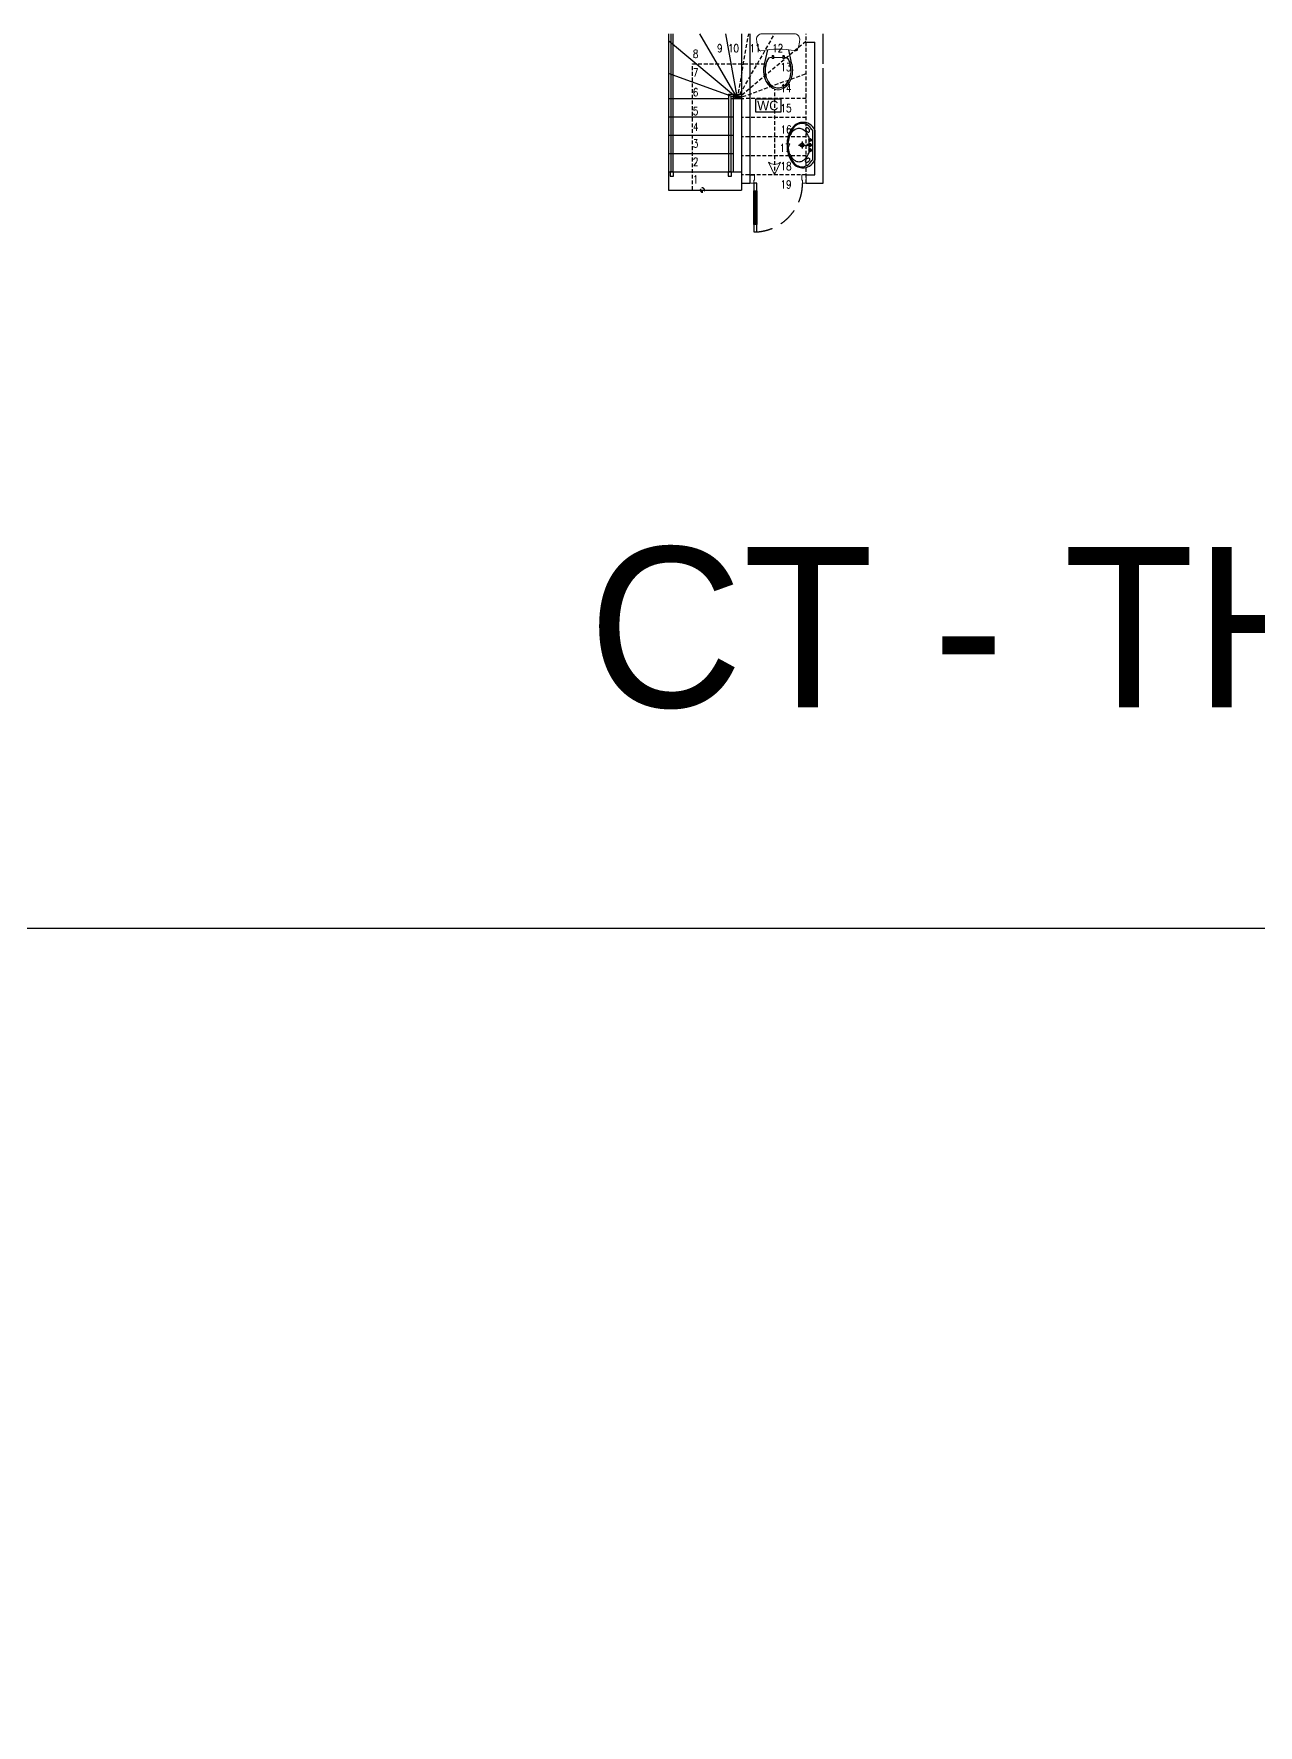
# Model space of a CAD drawing. Header units: millimetres. Extents: x -82962 to 19744, y -138000 to 4535.
# Drawn here: x -12395 to 3675, y -17660 to 4535 of the extents above; entities that cross this region are included whole.
import ezdxf

# ---------------------------------------------------------------- set-up
doc = ezdxf.new("R2010")
doc.units = ezdxf.units.MM
doc.header["$LTSCALE"] = 1000
doc.header["$MEASUREMENT"] = 0
doc.linetypes.add('HIDDEN', pattern=[0.375, 0.25, -0.125])
doc.layers.get('0').update_dxf_attribs({"lineweight": 30})
for name, color, linetype, lineweight in [('BANCONG', 42, 'Continuous', 13), ('I-SITE-BOUNDARY', 10, 'HIDDEN', 15), ('NOITHAT', 156, 'Continuous', 5), ('THAY', 4, 'Continuous', 30)]:
    doc.layers.add(name, color=color, linetype=linetype, lineweight=lineweight)
doc.layers.add('WC', color=8, linetype='Continuous')
doc.styles.add('A2', font='VnAvantH.TTF')
doc.styles.get("Standard").update_dxf_attribs({"font": 'romans.shx', "width": 0.7, "bigfont": 'bigfont.shx'})

# ---------------------------------------------------------------- blocks, each defined once
blk = doc.blocks.new('muiten')
at = {"layer": 'BANCONG'}
for q in [(-446, -146), (-133, -147)]:
    blk.add_line((-288, 182), q, dxfattribs=at)
blk.add_arc((-290, -339), 248, 50.7233, 128.854, dxfattribs=at)
blk = doc.blocks.new('*U6')
blk.add_line((70, -100), (70, -540))
for points in [[(50, 0), (50, -640), (90, -640), (90, 0)], [(50, -100), (90, -100), (90, -540), (50, -540)]]:
    blk.add_lwpolyline(points, close=True)
at = {"linetype": 'HIDDEN'}
blk.add_arc((50, 0), 640, 270, 0, dxfattribs=at)
at = {"layer": 'I-SITE-BOUNDARY', "linetype": 'ByBlock'}
for points in [[(0, 110), (60, 110), (60, 40), (50, 40), (50, 0), (0, 0)], [(740, 110), (680, 110), (680, 40), (690, 40), (690, 0), (740, 0)]]:
    blk.add_lwpolyline(points, close=True, dxfattribs=at)
blk = doc.blocks.new('\xadewwwwwww')
blk.add_wipeout([(-213, 0), (213, 0), (233, -3), (243, -7), (263, -21), (269, -28), (275, -38), (279, -48), (283, -70), (283, -72), (282, -89), (281, -102), (278, -121), (273, -149), (267, -170), (254, -206), (245, -218), (226, -226), (209, -222), (184, -217), (163, -214), (139, -210), (148, -252), (158, -294), (170, -346), (187, -421), (191, -456), (191, -477), (190, -504), (187, -528), (182, -554), (178, -573), (173, -587), (159, -620), (150, -637), (139, -654), (132, -664), (112, -685), (106, -691), (91, -703), (80, -708), (70, -716), (56, -721), (44, -726), (36, -730), (25, -731), (0, -734), (-24, -731), (-41, -729), (-59, -720), (-70, -716), (-82, -709), (-99, -697), (-118, -680), (-136, -659), (-150, -638), (-167, -604), (-177, -578), (-183, -554), (-190, -510), (-192, -477), (-188, -427), (-185, -410), (-178, -379), (-169, -339), (-161, -307), (-148, -249), (-139, -210), (-151, -212), (-174, -215), (-226, -226), (-236, -224), (-245, -218), (-255, -200), (-265, -175), (-275, -137), (-280, -110), (-283, -70), (-278, -44), (-263, -21), (-248, -9), (-237, -4)]).dxf.layer = 'NOITHAT'
at = {"layer": 'NOITHAT'}
for p, q in [((213, 0), (-213, 0)), ((-139, -210), (-178, -379)), ((-135, -209), (-173, -379)), ((135, -209), (173, -379)), ((139, -210), (177, -379)), ((-79, -312), (-107, -312)), ((61, -312), (-58, -312)), ((100, -312), (82, -312))]:
    blk.add_line(p, q, dxfattribs=at)
for points in [[(-178, -379, 0.072085), (-192, -477, 0.074875), (-177, -578, 0.085384), (-136, -659, 0.106182), (-70, -716, 0.127687), (0, -734, 0.127687)], [(-173, -379, 0.072085), (-187, -477, 0.074875), (-172, -578, 0.085384), (-131, -659, 0.106182), (-66, -716, 0.127687), (4, -734, 0.127687)], [(-4, -734, 0.127687), (66, -716, 0.106182), (132, -659, 0.085384), (172, -578, 0.074875), (188, -477, 0.072085), (173, -379, 0.066201)], [(0, -734, 0.127687), (70, -716, 0.106182), (135, -659, 0.085384), (176, -578, 0.074875), (191, -477, 0.072085), (177, -379, 0.066201)]]:
    blk.add_lwpolyline(points, format="xyb", dxfattribs=at)
for points in [[(-61, -286), (-76, -286, 0.414214), (-79, -289), (-79, -320, 0.414214), (-76, -323), (-61, -323, 0.414214), (-58, -320), (-58, -289, 0.414214)], [(-61, -287), (-76, -287, 0.414214), (-78, -289), (-78, -320, 0.414214), (-76, -322), (-61, -322, 0.414214), (-59, -320), (-59, -289, 0.414214)], [(79, -286), (64, -286, 0.414214), (61, -289), (61, -320, 0.414214), (64, -323), (79, -323, 0.414214), (82, -320), (82, -289, 0.414214)], [(79, -287), (64, -287, 0.414214), (62, -289), (62, -320, 0.414214), (64, -322), (79, -322, 0.414214), (81, -320), (81, -289, 0.414214)]]:
    blk.add_lwpolyline(points, format="xyb", close=True, dxfattribs=at)
for centre, radius in [((-69, -296), 5.81), ((-69, -296), 5.34), ((71, -296), 5.81), ((71, -296), 5.34)]:
    blk.add_circle(centre, radius, dxfattribs=at)
for centre, radius, start, end in [((-213, -70), 70, 90, 181.3507), ((213, -70), 70, 358.6493, 90), ((68, -63), 351, 181.3507, 202.9903), ((-226, -196), 30, 189.1563, 270), ((0, -1227), 1027, 77.2987, 102.7013), ((226, -196), 30, 270, 350.8437), ((-68, -63), 351, 337.0097, 358.6493), ((153, -477), 325, 162.872, 180), ((153, -477), 320, 162.872, 180), ((78, -454), 246, 148.7509, 162.872), ((78, -454), 241, 147.9236, 162.872), ((-107, -342), 30, 90, 148.7509), ((-101, -342), 30, 90, 147.9236), ((100, -342), 30, 32.0764, 90), ((106, -342), 30, 31.2491, 90), ((-78, -454), 241, 17.128, 32.0764), ((-78, -454), 246, 17.128, 31.2491), ((-154, -477), 320, 0, 17.128), ((-154, -477), 325, 0, 17.128), ((153, -477), 325, 180, 197.128), ((153, -477), 320, 180, 197.128), ((78, -500), 246, 197.128, 216.6493), ((78, -500), 241, 197.128, 216.6493), ((30, -536), 187, 216.6493, 240.8937), ((30, -536), 182, 216.6493, 240.8937), ((-31, -536), 182, 299.1063, 323.3507), ((-31, -536), 187, 299.1063, 323.3507), ((-78, -500), 241, 323.3507, 342.872), ((-78, -500), 246, 323.3507, 342.872), ((-154, -477), 320, 342.872, 0), ((-154, -477), 325, 342.872, 0), ((0, -590), 124, 240.8937, 270), ((0, -590), 119, 240.8937, 270), ((0, -590), 119, 270, 299.1063), ((0, -590), 124, 270, 299.1063)]:
    blk.add_arc(centre, radius, start, end, dxfattribs=at)
blk = doc.blocks.new('CR')
at = {"layer": 'WC', "color": 251}
for p, q in [((-211, 0), (-119, 0)), ((-165, 46), (-165, -46)), ((-79, 107), (-79, -107)), ((-62, 76), (-62, 76)), ((-31, 194), (-31, -194))]:
    blk.add_line(p, q, dxfattribs=at)
at = {"layer": 'WC'}
blk.add_line((-118, 218), (-118, 218), dxfattribs=at)
at = {"layer": 'WC', "color": 9}
for p, q in [((-104, 3), (-104, 0)), ((-104, -3), (-104, 0)), ((-79, 6), (-101, 6)), ((0, 197), (0, -197)), ((-79, -6), (-101, -6))]:
    blk.add_line(p, q, dxfattribs=at)
for points in [[(-167, 297, 0.143178), (-239, 276, 0.107175), (-307, 208, 0.078334), (-348, 117, 0.065639), (-363, 0)], [(-363, 0, 0.065639), (-348, -117, 0.078334), (-307, -208, 0.107175), (-239, -276, 0.143178), (-167, -297)]]:
    blk.add_lwpolyline(points, format="xyb", dxfattribs=at)
at = {"layer": 'WC', "color": 251}
for points in [[(-31, 194, 0.007157), (-36, 202, 0.107175), (-101, 266, 0.143178), (-167, 285, 0.143178), (-233, 266, 0.107175), (-297, 202, 0.078334), (-337, 114, 0.065639), (-352, 0)], [(-79, 107, 0.056362), (-103, 154, 0.107106), (-154, 203, 0.13951), (-206, 218, 0.13951), (-258, 203, 0.107106), (-309, 154, 0.079984), (-340, 87, 0.067673), (-352, 0)], [(-352, 0, 0.065639), (-337, -114, 0.078334), (-297, -202, 0.107175), (-233, -266, 0.143178), (-167, -285, 0.143178), (-101, -266, 0.107175), (-36, -202, 0.007157), (-31, -194)], [(-352, 0, 0.067673), (-340, -87, 0.079984), (-309, -154, 0.107106), (-258, -203, 0.13951), (-206, -218, 0.13951), (-154, -203, 0.107106), (-103, -154, 0.056362), (-79, -107)], [(-79, 67, 0.023946), (-75, 67, 0.063305), (-70, 68, 0.287577), (-69, 69)], [(-79, 0, 0.023946), (-75, 0, 0.063305), (-70, 1, 0.287577), (-69, 1)], [(-69, 69, 0.287577), (-70, 70, 0.063305), (-74, 72, 0.023946), (-78, 73)], [(-68, 63, 0.287577), (-69, 64, 0.063305), (-74, 63, 0.023946), (-78, 61)], [(-69, 1, 0.287577), (-70, 2, 0.063305), (-74, 5, 0.023946), (-78, 6)], [(-75, 79, 0.023946), (-71, 76, 0.063305), (-67, 73, 0.287577), (-66, 73)], [(-75, 56, 0.023946), (-71, 58, 0.063305), (-68, 62, 0.287577), (-68, 63)], [(-75, 11, 0.023946), (-71, 9, 0.063305), (-67, 6, 0.287577), (-66, 6)], [(-66, 73, 0.287577), (-66, 74, 0.063305), (-68, 79, 0.023946), (-70, 83)], [(-64, 59, 0.287577), (-65, 59, 0.063305), (-68, 55, 0.023946), (-70, 52)], [(-66, 6, 0.287577), (-66, 7, 0.063305), (-68, 12, 0.023946), (-70, 15)], [(-64, 85, 0.023946), (-63, 80, 0.063305), (-62, 76, 0.287577), (-61, 75)], [(-64, 49, 0.023946), (-63, 54, 0.063305), (-63, 58, 0.287577), (-64, 59)], [(-64, 18, 0.023946), (-63, 13, 0.063305), (-62, 9, 0.287577), (-61, 8)], [(-61, 75, 0.287577), (-60, 76, 0.063305), (-59, 80, 0.023946), (-58, 85)], [(-61, 8, 0.287577), (-60, 9, 0.063305), (-59, 13, 0.023946), (-58, 18)], [(-58, 59, 0.287577), (-59, 58, 0.063305), (-59, 54, 0.023946), (-58, 49)], [(-52, 52, 0.023946), (-54, 55, 0.063305), (-57, 59, 0.287577), (-58, 59)], [(-52, 83, 0.023946), (-54, 79, 0.063305), (-56, 74, 0.287577), (-56, 73)], [(-56, 73, 0.287577), (-55, 73, 0.063305), (-51, 76, 0.023946), (-47, 79)], [(-52, 15, 0.023946), (-54, 12, 0.063305), (-56, 7, 0.287577), (-56, 6)], [(-56, 6, 0.287577), (-55, 6, 0.063305), (-51, 9, 0.023946), (-47, 11)], [(-44, 61, 0.023946), (-48, 63, 0.063305), (-53, 64, 0.287577), (-54, 63)], [(-54, 63, 0.287577), (-54, 62, 0.063305), (-51, 58, 0.023946), (-47, 56)], [(-44, 73, 0.023946), (-48, 72, 0.063305), (-52, 70, 0.287577), (-53, 69)], [(-53, 69, 0.287577), (-52, 68, 0.063305), (-47, 67, 0.023946), (-43, 67)], [(-44, 6, 0.023946), (-48, 5, 0.063305), (-52, 2, 0.287577), (-53, 1)], [(-53, 1, 0.287577), (-52, 1, 0.063305), (-47, 0, 0.023946), (-43, 0)], [(-79, -67, 0.023946), (-75, -67, 0.063305), (-70, -67, 0.287577), (-69, -66)], [(-68, -4, 0.287577), (-69, -4, 0.063305), (-74, -5, 0.023946), (-78, -6)], [(-69, -66, 0.287577), (-70, -65, 0.063305), (-74, -62, 0.023946), (-78, -61)], [(-68, -71, 0.287577), (-69, -71, 0.063305), (-74, -72, 0.023946), (-78, -73)], [(-75, -12, 0.023946), (-71, -9, 0.063305), (-68, -5, 0.287577), (-68, -4)], [(-75, -56, 0.023946), (-71, -58, 0.063305), (-67, -61, 0.287577), (-66, -61)], [(-75, -79, 0.023946), (-71, -76, 0.063305), (-68, -72, 0.287577), (-68, -71)], [(-64, -8, 0.287577), (-65, -8, 0.063305), (-68, -12, 0.023946), (-70, -15)], [(-66, -61, 0.287577), (-66, -60, 0.063305), (-68, -55, 0.023946), (-70, -52)], [(-64, -75, 0.287577), (-65, -75, 0.063305), (-68, -79, 0.023946), (-70, -83)], [(-64, -18, 0.023946), (-63, -13, 0.063305), (-63, -9, 0.287577), (-64, -8)], [(-64, -50, 0.023946), (-63, -54, 0.063305), (-62, -58, 0.287577), (-61, -59)], [(-64, -85, 0.023946), (-63, -80, 0.063305), (-63, -76, 0.287577), (-64, -75)], [(-61, -59, 0.287577), (-60, -58, 0.063305), (-59, -54, 0.023946), (-58, -50)], [(-58, -8, 0.287577), (-59, -9, 0.063305), (-59, -13, 0.023946), (-58, -18)], [(-58, -75, 0.287577), (-59, -76, 0.063305), (-59, -80, 0.023946), (-58, -85)], [(-52, -15, 0.023946), (-54, -12, 0.063305), (-57, -8, 0.287577), (-58, -8)], [(-52, -83, 0.023946), (-54, -79, 0.063305), (-57, -75, 0.287577), (-58, -75)], [(-52, -52, 0.023946), (-54, -55, 0.063305), (-56, -60, 0.287577), (-56, -61)], [(-56, -61, 0.287577), (-55, -61, 0.063305), (-51, -58, 0.023946), (-47, -56)], [(-54, -4, 0.287577), (-54, -5, 0.063305), (-51, -9, 0.023946), (-47, -12)], [(-44, -6, 0.023946), (-48, -5, 0.063305), (-53, -4, 0.287577), (-54, -4)], [(-44, -73, 0.023946), (-48, -72, 0.063305), (-53, -71, 0.287577), (-54, -71)], [(-54, -71, 0.287577), (-54, -72, 0.063305), (-51, -76, 0.023946), (-47, -79)], [(-44, -61, 0.023946), (-48, -62, 0.063305), (-52, -65, 0.287577), (-53, -66)], [(-53, -66, 0.287577), (-52, -67, 0.063305), (-47, -67, 0.023946), (-43, -67)]]:
    blk.add_lwpolyline(points, format="xyb", dxfattribs=at)
at = {"layer": 'WC', "color": 9}
for points in [[(-113, 226, 0.144576), (-118, 219, 0.107176), (-119, 209, 0.07771), (-117, 198, 0.064887), (-110, 186, 0.064887), (-101, 177, 0.07771), (-92, 171, 0.107176), (-81, 169, 0.144576), (-74, 172, 0.144576), (-69, 178, 0.107176), (-68, 189, 0.07771), (-70, 200, 0.064887), (-76, 211, 0.064887), (-85, 221, 0.07771), (-95, 226, 0.107176), (-105, 228, 0.144576)], [(-113, -226, -0.144576), (-118, -219, -0.107176), (-119, -209, -0.07771), (-117, -198, -0.064887), (-110, -186, -0.064887), (-101, -177, -0.07771), (-92, -171, -0.107176), (-81, -169, -0.144576), (-74, -172, -0.144576), (-69, -178, -0.107176), (-68, -189, -0.07771), (-70, -200, -0.064887), (-76, -211, -0.064887), (-85, -221, -0.07771), (-95, -226, -0.107176), (-105, -228, -0.144576)]]:
    blk.add_lwpolyline(points, format="xyb", close=True, dxfattribs=at)
at = {"layer": 'WC', "color": 251}
blk.add_circle((-165, 0), 26, dxfattribs=at)
at = {"layer": 'WC', "color": 9}
blk.add_circle((-165, 0), 20.3, dxfattribs=at)
at = {"layer": 'WC'}
for centre in [(-61, 67), (-61, 0), (-61, -67)]:
    blk.add_circle(centre, 8.22, dxfattribs=at)
at = {"layer": 'WC', "color": 9}
for centre, radius, start, end in [((-149, 137), 161, 22.0633, 96.3348), ((-101, 3), 2.89, 90, 180), ((-149, -137), 161, 263.6652, 337.9367), ((-101, -3), 2.89, 180, 270)]:
    blk.add_arc(centre, radius, start, end, dxfattribs=at)
at = {"layer": 'WC', "color": 251}
for centre, radius, start, end in [((-80, 70), 3.5, 286.9937, 53.0063), ((-61, 67), 17.9, 180.0496, 199.9504), ((-80, 3), 3.5, 286.9937, 53.0063), ((-61, 67), 17.9, 140.0496, 159.9504), ((-78, 58), 3.5, 326.9937, 93.0063), ((-61, 0), 17.9, 140.0496, 159.9504), ((-73, 82), 3.5, 246.9937, 13.0063), ((-61, 67), 17.9, 220.0496, 239.9504), ((-73, 15), 3.5, 246.9937, 13.0063), ((-61, 67), 17.9, 100.0496, 119.9504), ((-68, 49), 3.5, 6.9937, 133.0063), ((-61, 0), 17.9, 100.0496, 119.9504), ((-61, 86), 3.5, 206.9937, 333.0063), ((-61, 67), 17.9, 260.0496, 279.9504), ((-61, 19), 3.5, 206.9937, 333.0063), ((-61, 67), 17.9, 60.0496, 79.9504), ((-54, 49), 3.5, 46.9937, 173.0063), ((-61, 0), 17.9, 60.0496, 79.9504), ((-49, 82), 3.5, 166.9937, 293.0063), ((-61, 67), 17.9, 300.0496, 319.9504), ((-49, 15), 3.5, 166.9937, 293.0063), ((-44, 58), 3.5, 86.9937, 213.0063), ((-61, 67), 17.9, 20.0496, 39.9504), ((-61, 0), 17.9, 20.0496, 39.9504), ((-42, 70), 3.5, 126.9937, 253.0063), ((-42, 3), 3.5, 126.9937, 253.0063), ((-61, 67), 17.9, 340.0496, 359.9504), ((-61, 0), 17.9, 180.0496, 199.9504), ((-80, -64), 3.5, 286.9937, 53.0063), ((-61, -67), 17.9, 180.0496, 199.9504), ((-78, -10), 3.5, 326.9937, 93.0063), ((-61, -67), 17.9, 140.0496, 159.9504), ((-78, -77), 3.5, 326.9937, 93.0063), ((-61, 0), 17.9, 220.0496, 239.9504), ((-73, -52), 3.5, 246.9937, 13.0063), ((-61, -67), 17.9, 220.0496, 239.9504), ((-68, -18), 3.5, 6.9937, 133.0063), ((-61, -67), 17.9, 100.0496, 119.9504), ((-68, -85), 3.5, 6.9937, 133.0063), ((-61, 0), 17.9, 260.0496, 279.9504), ((-61, -48), 3.5, 206.9937, 333.0063), ((-61, -67), 17.9, 260.0496, 279.9504), ((-54, -18), 3.5, 46.9937, 173.0063), ((-61, -67), 17.9, 60.0496, 79.9504), ((-54, -85), 3.5, 46.9937, 173.0063), ((-61, 0), 17.9, 300.0496, 319.9504), ((-49, -52), 3.5, 166.9937, 293.0063), ((-61, -67), 17.9, 300.0496, 319.9504), ((-44, -10), 3.5, 86.9937, 213.0063), ((-44, -77), 3.5, 86.9937, 213.0063), ((-61, -67), 17.9, 20.0496, 39.9504), ((-42, -64), 3.5, 126.9937, 253.0063), ((-61, 0), 17.9, 340.0496, 359.9504), ((-61, -67), 17.9, 340.0496, 359.9504)]:
    blk.add_arc(centre, radius, start, end, dxfattribs=at)
blk = doc.blocks.new('RUAP')
at = {"layer": 'WC', "xscale": -1, "rotation": 180.0000000000014}
blk.add_blockref('CR', (0, 0), dxfattribs=at)

msp = doc.modelspace()

# ---------------------------------------------------------------- linework, layer by layer
at = {"layer": 'THAY'}
for p, q in [((-4065.55312, 4534.50556), (-4065.55312, 2484.50556)), ((-3160.55312, 3684.50556), (-4065.55312, 4443.89072)), ((-3160.55312, 3684.50556), (-3651.30085, 4534.50556)), ((-3160.55312, 3684.50556), (-3310.43105, 4534.50556)), ((-3160.55312, 3684.50556), (-4065.55312, 4013.89862)), ((-4065.55312, 3684.50556), (-3275.55312, 3684.50556)), ((-3215.55312, 3714.50556), (-3215.55312, 2724.50556)), ((-3215.55312, 3684.50556), (-3105.55312, 3684.50556)), ((-3215.55312, 3684.50556), (-3215.55312, 2724.50556)), ((-4065.55312, 3444.50556), (-3215.55312, 3444.50556)), ((-4065.55312, 3204.50556), (-3215.55312, 3204.50556)), ((-4065.55312, 2964.50556), (-3215.55312, 2964.50556)), ((-4065.55312, 2724.50556), (-3105.55312, 2724.50556)), ((-4065.55312, 2484.50556), (-3105.55312, 2484.50556)), ((-3105.55312, 2574.50556), (-3105.55312, 2484.50556))]:
    msp.add_line(p, q, dxfattribs=at)
at = {"layer": 'THAY', "linetype": 'Continuous'}
for p, q in [((-4035.55312, 4534.50556), (-4035.55312, 2724.50556)), ((-4005.55312, 4534.50556), (-4005.55312, 2724.50556)), ((-3105.55312, 4534.50556), (-3105.55312, 2574.50556)), ((-2995.55312, 4534.50556), (-2995.55312, 2574.50556)), ((-2035.55312, 4139.50556), (-2035.55312, 4534.50556)), ((-2255.55312, 4424.50556), (-2145.55312, 4424.50556)), ((-2145.55312, 2684.50556), (-2145.55312, 4424.50556)), ((-2035.55312, 4139.50556), (-2035.55312, 4424.50556)), ((-2035.55312, 2574.50556), (-2035.55312, 4084.50556)), ((-3275.55312, 3744.50556), (-3105.55312, 3744.50556)), ((-3275.55312, 3744.50556), (-3275.55312, 2724.50556)), ((-3245.55312, 3714.50556), (-3245.55312, 2724.50556)), ((-3245.55312, 3714.50556), (-3105.55312, 3714.50556)), ((-3245.55312, 3685.07336), (-3216.53658, 3685.07336)), ((-3245.55312, 3685.07336), (-3216.53658, 3685.07336)), ((-3215.55312, 3714.50556), (-3215.55312, 3684.50556)), ((-3215.55312, 3714.50556), (-3215.55312, 3685.07336)), ((-3105.55312, 3684.50556), (-3075.55312, 3684.50556)), ((-2995.55312, 2684.50556), (-2940.55312, 2684.50556)), ((-2255.55312, 2684.50556), (-2145.55312, 2684.50556)), ((-3105.55312, 2574.50556), (-2995.55312, 2574.50556)), ((-2255.55312, 2574.50556), (-2145.55312, 2574.50556)), ((-2145.55312, 2574.50556), (-2035.55312, 2574.50556))]:
    msp.add_line(p, q, dxfattribs=at)
at = {"layer": 'THAY', "linetype": 'HIDDEN', "ltscale": 0.2}
for p, q in [((-2255.55312, 2574.50556), (-2255.55312, 4534.50556)), ((-2255.55312, 3684.50556), (-3045.55312, 3684.50556)), ((-2255.55312, 3434.50556), (-3105.55312, 3434.50556)), ((-2255.55312, 3184.50556), (-3105.55312, 3184.50556)), ((-2255.55312, 2934.50556), (-3105.55312, 2934.50556)), ((-2255.55312, 2684.50556), (-3105.55312, 2684.50556))]:
    msp.add_line(p, q, dxfattribs=at)
for points in [[(-3750.00984, 2484.50556), (-3750.00984, 4139.50556), (-2672.38903, 4139.50556), (-2672.38903, 2684.50556)], [(-3620.00984, 2457.00556), (-3620.00984, 2484.50556)]]:
    msp.add_lwpolyline(points, dxfattribs=at)
at = {"layer": 'THAY', "linetype": 'Continuous'}
for points in [[(-2920.90769, 3512.06504), (-2586.91121, 3512.06504), (-2586.91121, 3676.41229), (-2920.90769, 3676.41229)], [(-3999.13502, 2724.50556), (-4041.97121, 2724.50556), (-4041.97121, 2667.57742), (-3999.13502, 2667.57742)], [(-3239.13502, 2724.50556), (-3281.97121, 2724.50556), (-3281.97121, 2667.57742), (-3239.13502, 2667.57742)]]:
    msp.add_lwpolyline(points, close=True, dxfattribs=at)
at = {"layer": 'THAY', "linetype": 'HIDDEN', "ltscale": 0.2}
msp.add_lwpolyline([(-3592.50984, 2484.50556, 1), (-3647.50984, 2484.50556, 1)], format="xyb", close=True, dxfattribs=at)
at = {"layer": 'THAY', "ltscale": 0.2}
msp.add_lwpolyline([(-14491.20828, -138000.47192), (19744.41861, -138000.47192), (19744.41861, -7206.04221), (-14491.20828, -7206.04221)], close=True, dxfattribs=at)

# ---------------------------------------------------------------- block references
at = {"layer": 'THAY', "xscale": -1, "rotation": 180}
msp.add_blockref('RUAP', (-2145.55312, 3074.50556), dxfattribs=at)
at = {"layer": 'THAY', "ltscale": 100}
msp.add_blockref('*U6', (-2995.55312, 2574.50556), dxfattribs=at)
at = {"layer": 'THAY', "linetype": 'HIDDEN', "ltscale": 0.2, "xscale": 0.5, "yscale": 0.5, "zscale": 0.5, "rotation": 180}
msp.add_blockref('muiten', (-2816.39144, 2775.4832), dxfattribs=at)

# ---------------------------------------------------------------- texts
at = {"layer": 'THAY', "color": 2, "ltscale": 0.2, "width": 0.8}
for s, p in [('8', (-3744.21542, 4218.97639)), ('9', (-3427.88028, 4292.03662)), ('10', (-3283.35299, 4292.03662)), ('7', (-3744.21542, 3975.38308)), ('6', (-3744.21542, 3714.2687)), ('5', (-3744.21542, 3469.09999)), ('15', (-2593.04098, 3506.31412)), ('4', (-3744.21542, 3261.94133)), ('16', (-2593.04098, 3226.14372)), ('3', (-3744.21542, 3041.94133)), ('17', (-2607.06633, 2985.57592)), ('18', (-2593.04098, 2745.57592)), ('19', (-2593.04098, 2505.57592))]:
    msp.add_text(s, height=105, dxfattribs=at).set_placement(p)
at = {"layer": 'THAY', "style": 'A2'}
for s, height, p in [('wc', 125.239054, (-2901.2295, 3531.41851)), ('ct - thang', 2100, (-5117.48952, -4301.76125))]:
    msp.add_text(s, height=height, dxfattribs=at).set_placement(p)
at = {"layer": 'THAY', "color": 2, "width": 0.8}
for s, p in [('2', (-3744.21542, 2801.94133)), ('1', (-3744.21542, 2571.94133))]:
    msp.add_text(s, height=105, dxfattribs=at).set_placement(p)

# ---------------------------------------------------------------- next in the draw order: block references
at = {"layer": 'THAY'}
msp.add_blockref('\xadewwwwwww', (-2625.55312, 4534.50556), dxfattribs=at)

# ---------------------------------------------------------------- next in the draw order: linework, layer by layer
at = {"layer": 'THAY', "linetype": 'HIDDEN', "ltscale": 0.2}
for q in [(-3010.67518, 4534.50556), (-2669.80539, 4534.50556), (-2255.55312, 4443.89072), (-2255.55312, 4013.89862)]:
    msp.add_line((-3160.55312, 3684.50556), q, dxfattribs=at)

# ---------------------------------------------------------------- next in the draw order: texts
at = {"layer": 'THAY', "color": 2, "ltscale": 0.2, "width": 0.8}
for s, p in [('11', (-3000.7168, 4292.03662)), ('12', (-2704.07227, 4292.03662)), ('13', (-2595.25261, 4045.7658)), ('14', (-2595.25261, 3767.21961))]:
    msp.add_text(s, height=105, dxfattribs=at).set_placement(p)

doc.saveas('drawing.dxf')
